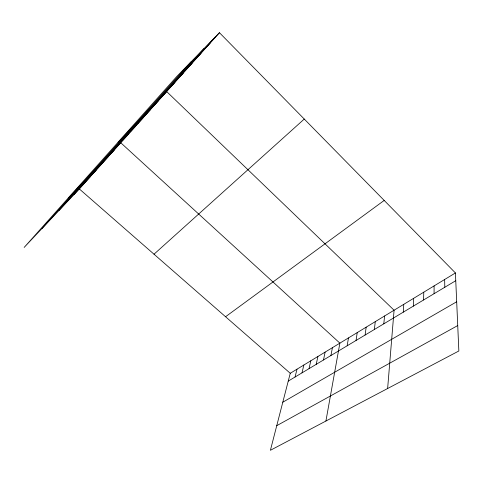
<?xml version="1.0" encoding="UTF-8"?>
<svg xmlns="http://www.w3.org/2000/svg" width="483" height="483" viewBox="0 0 483 483"><rect width="100%" height="100%" fill="white"/><g stroke="black" fill="none" stroke-linecap="round" stroke-linejoin="round"><path stroke-width="0.72" d="M434.078 293.694L434.096 285.912M423.585 299.979L423.772 292.185M413.321 306.137L413.665 298.319M403.269 312.157L403.77 304.332M387.632 388.513L394.074 310.219L166.653 91.571L118.063 142.256M383.798 323.833L384.583 315.985M374.355 329.491L375.279 321.636M365.112 335.033L366.162 327.172M356.049 340.461L357.227 332.6M347.174 345.786L348.466 337.925M325.916 421.031L339.875 343.141L120.738 142.745L68.175 198.127M330.921 355.524L332.425 347.663M323.501 359.974L325.101 352.113M316.214 364.345L317.899 356.49M309.042 368.638L310.817 360.789M301.996 372.864L303.855 365.021M295.059 377.018L297.003 369.181M455.421 272.955L290.259 373.281L270.402 450.289L458.85 350.984L455.421 272.955L219.457 32.711L176.917 76.344L24.15 247.429L79.309 188.925L219.457 32.711M41.973 228.531L190.996 61.902M58.781 210.697L203.977 48.584M73.778 194.788L215.327 36.95M79.411 188.509L84.905 182.683M96.95 168.947L102.324 163.272M90.997 175.589L96.407 169.865M85.153 182.109L90.605 176.331M109.212 155.278L114.483 149.718M103.024 162.179L108.343 156.558M130.271 131.793L135.361 126.443M122.815 140.112L127.971 134.685M145.709 114.58L150.654 109.406M137.903 123.286L142.92 118.021M153.697 105.668L158.557 100.591M170.251 87.212L174.931 82.339M187.615 67.849L192.095 63.207M178.831 77.648L183.413 72.885M196.623 57.803L200.994 53.287M205.855 47.509L210.111 43.126M154.017 254.209L304.26 119.059M225.555 316.733L384.19 200.433M288.242 381.111L455.759 280.695M282.796 402.218L456.689 301.772M276.747 425.674L457.733 325.566M79.309 188.925L290.259 373.281M444.644 279.506L444.801 287.264"/></g></svg>
